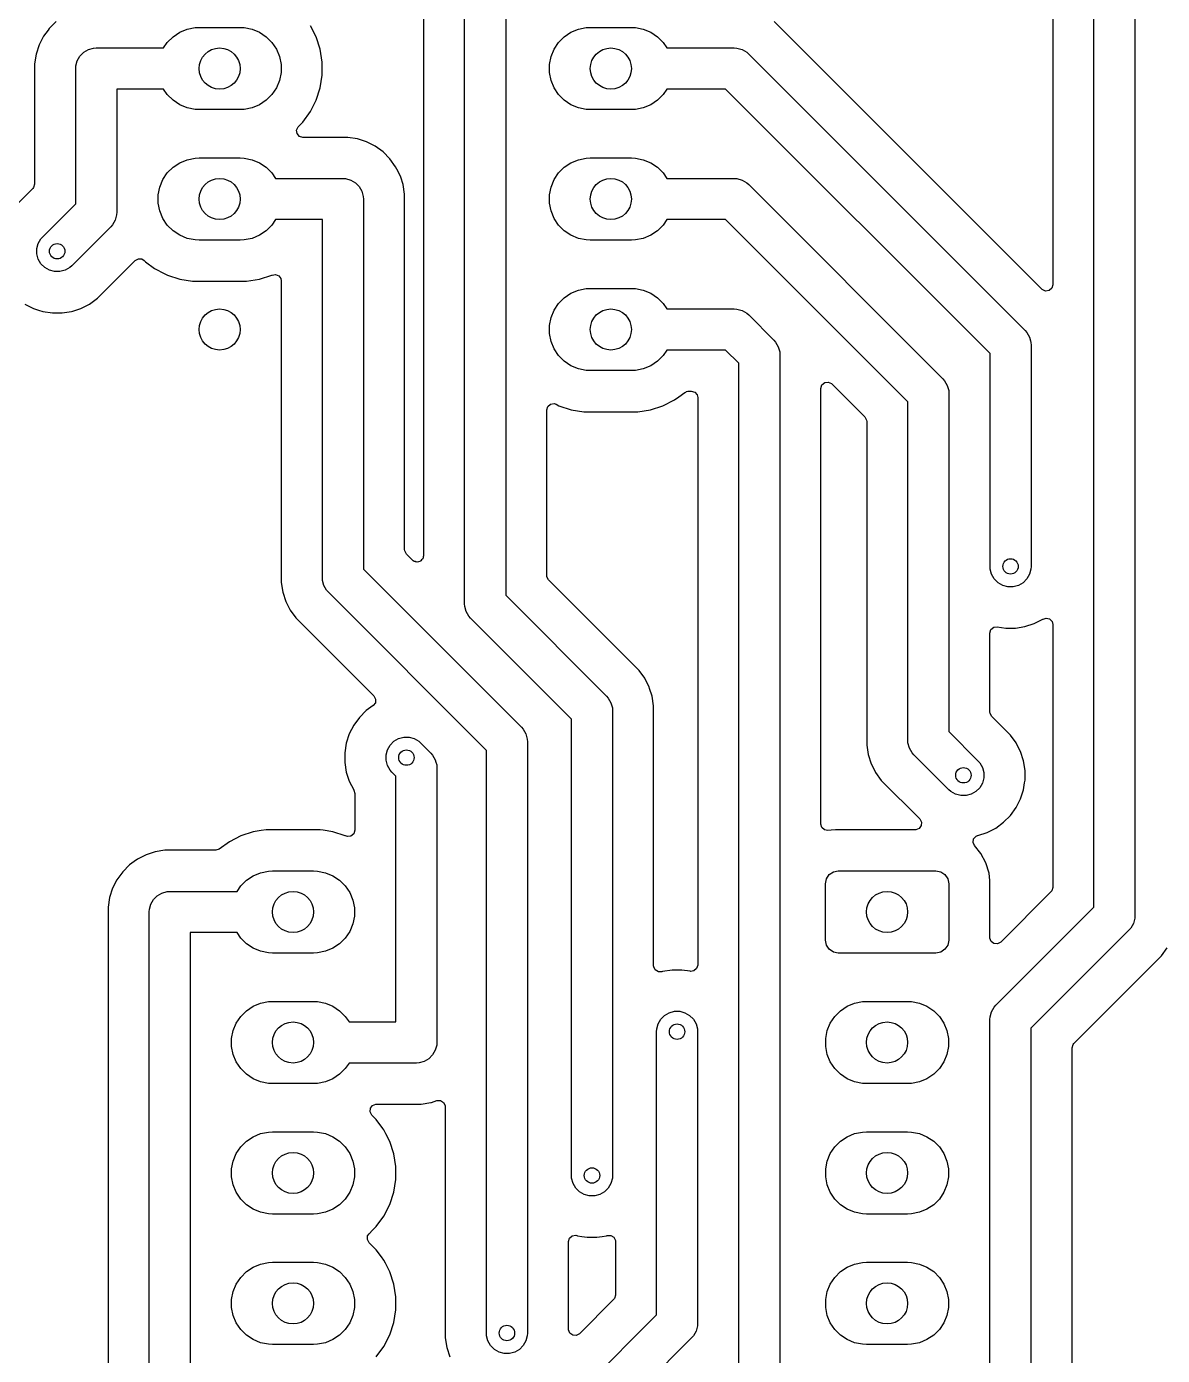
# Model space of a CAD drawing. Extents: x 44.5 to 133, y -119 to -55.5.
# Drawn here: x 66.62 to 88.74, y -96.09 to -70.22 of the extents above; entities that cross this region are included whole.
import ezdxf

# ---------------------------------------------------------------- set-up
doc = ezdxf.new("R2010")
doc.units = 0
doc.layers.add('BLACK', color=7, linetype='CONTINUOUS')

msp = doc.modelspace()

# ---------------------------------------------------------------- linework, layer by layer
at = {"layer": 'BLACK', "linetype": 'CONTINUOUS'}
for p, q in [((86.6073, -65.964113), (86.6073, -75.248474)), ((87.4078, -87.364214), (87.4078, -66.0586)), ((88.2078, -66.0586), (88.2078, -87.5299)), ((75.9515, -68.7298), (75.9515, -81.292114)), ((75.1515, -81.4578), (75.1515, -68.895486)), ((74.351, -69.278425), (74.351, -80.525474)), ((67.038625, -70.29094), (66.95154, -70.4108)), ((67.06261, -70.257927), (67.038625, -70.29094)), ((67.062612, -70.257925), (67.06261, -70.257927)), ((67.196224, -70.124312), (67.062612, -70.257924)), ((67.062612, -70.257924), (67.062612, -70.257925)), ((69.472485, -70.421592), (69.602883, -70.334463)), ((69.602883, -70.334463), (69.747772, -70.274448)), ((69.747772, -70.274448), (69.901586, -70.243852)), ((69.901586, -70.243852), (69.98, -70.24)), ((69.98, -70.24), (70.78, -70.24)), ((70.78, -70.24), (70.858414, -70.243852)), ((70.858414, -70.243852), (71.012228, -70.274448)), ((71.012228, -70.274448), (71.157117, -70.334463)), ((71.157117, -70.334463), (71.287515, -70.421592)), ((72.263239, -70.425616), (72.151319, -70.205962)), ((77.092485, -70.421592), (77.222883, -70.334463)), ((77.222883, -70.334463), (77.367772, -70.274448)), ((77.367772, -70.274448), (77.521586, -70.243852)), ((77.521586, -70.243852), (77.6, -70.24)), ((77.6, -70.24), (78.4, -70.24)), ((78.4, -70.24), (78.478414, -70.243852)), ((78.478414, -70.243852), (78.632228, -70.274448)), ((78.632228, -70.274448), (78.777117, -70.334463)), ((78.777117, -70.334463), (78.907515, -70.421592)), ((86.395619, -75.336155), (81.183776, -70.124312)), ((66.865754, -70.579163), (66.807359, -70.758881)), ((66.95154, -70.4108), (66.865754, -70.579163)), ((69.289753, -70.64), (69.361592, -70.532485)), ((69.361592, -70.532485), (69.472485, -70.421592)), ((71.287515, -70.421592), (71.398408, -70.532485)), ((71.398408, -70.532485), (71.485537, -70.662883)), ((72.263239, -70.425618), (72.263239, -70.425616)), ((72.263241, -70.425621), (72.263239, -70.425618)), ((72.34109, -70.665215), (72.263241, -70.425621)), ((76.894463, -70.662883), (76.981592, -70.532485)), ((76.981592, -70.532485), (77.092485, -70.421592)), ((78.907515, -70.421592), (79.018408, -70.532485)), ((79.018408, -70.532485), (79.090247, -70.64)), ((66.807359, -70.758881), (66.7778, -70.945513)), ((67.608748, -70.886927), (67.660959, -70.796495)), ((67.660959, -70.796495), (67.734795, -70.722659)), ((67.734795, -70.722659), (67.825227, -70.670448)), ((67.825227, -70.670448), (67.92609, -70.643422)), ((67.92609, -70.643422), (67.9783, -70.64)), ((67.9783, -70.64), (69.289753, -70.64)), ((71.485537, -70.662883), (71.545552, -70.807772)), ((71.545552, -70.807772), (71.576148, -70.961586)), ((72.3805, -70.914038), (72.34109, -70.665215)), ((76.803852, -70.961586), (76.834448, -70.807772)), ((76.834448, -70.807772), (76.894463, -70.662883)), ((79.090247, -70.64), (80.4017, -70.64)), ((80.4017, -70.64), (80.45391, -70.643422)), ((80.45391, -70.643422), (80.554774, -70.670448)), ((80.554774, -70.670448), (80.645205, -70.722659)), ((80.645205, -70.722659), (80.684543, -70.757157)), ((80.684543, -70.757157), (86.067343, -76.139957)), ((66.7778, -70.945513), (66.7778, -73.287674)), ((67.5783, -71.04), (67.581722, -70.98779)), ((67.5783, -73.670614), (67.5783, -71.04)), ((67.581722, -70.98779), (67.608748, -70.886927)), ((71.576148, -71.118414), (71.545552, -71.272228)), ((71.576148, -70.961586), (71.576148, -71.118414)), ((72.3805, -71.165962), (72.3805, -70.914038)), ((76.803852, -71.118414), (76.803852, -70.961586)), ((76.834448, -71.272228), (76.803852, -71.118414)), ((71.545552, -71.272228), (71.485537, -71.417117)), ((72.34109, -71.414785), (72.3805, -71.165962)), ((76.894463, -71.417117), (76.834448, -71.272228)), ((69.289753, -71.44), (68.3783, -71.44)), ((68.3783, -71.44), (68.3783, -73.8363)), ((69.361592, -71.547515), (69.289753, -71.44)), ((69.472485, -71.658408), (69.361592, -71.547515)), ((69.602883, -71.745537), (69.472485, -71.658408)), ((71.287515, -71.658408), (71.157117, -71.745537)), ((71.398408, -71.547515), (71.287515, -71.658408)), ((71.485537, -71.417117), (71.398408, -71.547515)), ((72.14887, -71.878845), (72.263241, -71.654379)), ((72.263241, -71.654379), (72.34109, -71.414785)), ((76.981592, -71.547515), (76.894463, -71.417117)), ((77.092485, -71.658408), (76.981592, -71.547515)), ((77.222883, -71.745537), (77.092485, -71.658408)), ((78.907515, -71.658408), (78.777117, -71.745537)), ((79.018408, -71.547515), (78.907515, -71.658408)), ((79.090247, -71.44), (79.018408, -71.547515)), ((80.236014, -71.44), (79.090247, -71.44)), ((85.3845, -76.588486), (80.236014, -71.44)), ((69.747772, -71.805552), (69.602883, -71.745537)), ((69.901586, -71.836148), (69.747772, -71.805552)), ((69.98, -71.84), (69.901586, -71.836148)), ((70.78, -71.84), (69.98, -71.84)), ((70.858414, -71.836148), (70.78, -71.84)), ((71.012228, -71.805552), (70.858414, -71.836148)), ((71.157117, -71.745537), (71.012228, -71.805552)), ((72.000793, -72.082656), (72.14887, -71.878845)), ((77.367772, -71.805552), (77.222883, -71.745537)), ((77.521586, -71.836148), (77.367772, -71.805552)), ((77.6, -71.84), (77.521586, -71.836148)), ((78.4, -71.84), (77.6, -71.84)), ((78.478414, -71.836148), (78.4, -71.84)), ((78.632228, -71.805552), (78.478414, -71.836148)), ((78.777117, -71.745537), (78.632228, -71.805552)), ((71.880573, -72.237853), (71.909598, -72.174297)), ((71.909598, -72.174297), (71.91563, -72.167819)), ((71.91563, -72.167819), (72.000793, -72.082656)), ((71.890517, -72.307011), (71.880573, -72.237853)), ((71.936272, -72.359815), (71.890517, -72.307011)), ((72.003311, -72.3795), (71.936272, -72.359815)), ((72.876181, -72.3795), (72.003311, -72.3795)), ((72.876186, -72.3795), (72.876181, -72.3795)), ((73.062818, -72.409059), (72.876186, -72.3795)), ((73.242536, -72.467454), (73.062818, -72.409059)), ((73.410899, -72.55324), (73.242536, -72.467454)), ((73.563773, -72.66431), (73.410899, -72.55324)), ((73.69739, -72.797927), (73.563773, -72.66431)), ((69.472485, -72.961592), (69.602883, -72.874463)), ((69.602883, -72.874463), (69.747772, -72.814448)), ((69.747772, -72.814448), (69.901586, -72.783852)), ((69.901586, -72.783852), (69.98, -72.78)), ((69.98, -72.78), (70.78, -72.78)), ((70.78, -72.78), (70.858414, -72.783852)), ((70.858414, -72.783852), (71.012228, -72.814448)), ((71.012228, -72.814448), (71.157117, -72.874463)), ((71.157117, -72.874463), (71.287515, -72.961592)), ((73.80846, -72.950801), (73.69739, -72.797927)), ((73.833273, -72.9995), (73.80846, -72.950801)), ((77.092485, -72.961592), (77.222883, -72.874463)), ((77.222883, -72.874463), (77.367772, -72.814448)), ((77.367772, -72.814448), (77.521586, -72.783852)), ((77.521586, -72.783852), (77.6, -72.78)), ((77.6, -72.78), (78.4, -72.78)), ((78.4, -72.78), (78.478414, -72.783852)), ((78.478414, -72.783852), (78.632228, -72.814448)), ((78.632228, -72.814448), (78.777117, -72.874463)), ((78.777117, -72.874463), (78.907515, -72.961592)), ((69.214448, -73.347772), (69.274463, -73.202883)), ((69.274463, -73.202883), (69.361592, -73.072485)), ((69.361592, -73.072485), (69.472485, -72.961592)), ((71.287515, -72.961592), (71.398408, -73.072485)), ((71.398408, -73.072485), (71.470247, -73.18)), ((71.470247, -73.18), (72.7817, -73.18)), ((72.7817, -73.18), (72.83391, -73.183422)), ((72.83391, -73.183422), (72.934773, -73.210448)), ((72.934773, -73.210448), (73.025205, -73.262659)), ((73.894245, -73.119163), (73.833273, -72.9995)), ((73.894245, -73.119165), (73.894245, -73.119163)), ((73.894247, -73.119168), (73.894245, -73.119165)), ((73.906653, -73.15735), (73.894247, -73.119168)), ((73.95264, -73.298881), (73.906653, -73.15735)), ((76.834448, -73.347772), (76.894463, -73.202883)), ((76.894463, -73.202883), (76.981592, -73.072485)), ((76.981592, -73.072485), (77.092485, -72.961592)), ((78.907515, -72.961592), (79.018408, -73.072485)), ((79.018408, -73.072485), (79.090247, -73.18)), ((79.090247, -73.18), (80.4017, -73.18)), ((80.4017, -73.18), (80.45391, -73.183422)), ((80.45391, -73.183422), (80.554774, -73.210448)), ((80.554774, -73.210448), (80.645205, -73.262659)), ((66.741481, -73.375355), (66.301612, -73.815223)), ((66.758115, -73.354713), (66.741481, -73.375355)), ((66.7778, -73.287674), (66.758115, -73.354713)), ((69.183852, -73.501586), (69.214448, -73.347772)), ((73.025205, -73.262659), (73.099041, -73.336495)), ((73.099041, -73.336495), (73.151252, -73.426927)), ((73.151252, -73.426927), (73.178278, -73.52779)), ((73.9822, -73.485513), (73.95264, -73.298881)), ((76.803852, -73.501586), (76.834448, -73.347772)), ((80.645205, -73.262659), (80.684543, -73.297157)), ((80.684543, -73.297157), (84.465643, -77.078257)), ((66.934457, -74.314457), (67.5783, -73.670614)), ((69.183852, -73.658414), (69.183852, -73.501586)), ((69.214448, -73.812228), (69.183852, -73.658414)), ((73.178278, -73.52779), (73.1817, -73.58)), ((73.1817, -73.58), (73.1817, -80.787614)), ((73.9822, -80.404674), (73.9822, -73.485513)), ((76.803852, -73.658414), (76.803852, -73.501586)), ((76.834448, -73.812228), (76.803852, -73.658414)), ((68.374878, -73.88851), (68.347852, -73.989373)), ((68.3783, -73.8363), (68.374878, -73.88851)), ((69.274463, -73.957117), (69.214448, -73.812228)), ((69.361592, -74.087515), (69.274463, -73.957117)), ((71.470247, -73.98), (71.398408, -74.087515)), ((72.3817, -73.98), (71.470247, -73.98)), ((72.3817, -80.9533), (72.3817, -73.98)), ((76.894463, -73.957117), (76.834448, -73.812228)), ((76.981592, -74.087515), (76.894463, -73.957117)), ((79.090247, -73.98), (79.018408, -74.087515)), ((80.236014, -73.98), (79.090247, -73.98)), ((83.7828, -77.526786), (80.236014, -73.98)), ((68.261143, -74.119142), (67.500143, -74.880143)), ((68.295641, -74.079805), (68.261143, -74.119142)), ((68.347852, -73.989373), (68.295641, -74.079805)), ((69.472485, -74.198408), (69.361592, -74.087515)), ((69.602883, -74.285537), (69.472485, -74.198408)), ((71.287515, -74.198408), (71.157117, -74.285537)), ((71.398408, -74.087515), (71.287515, -74.198408)), ((77.092485, -74.198408), (76.981592, -74.087515)), ((77.222883, -74.285537), (77.092485, -74.198408)), ((78.907515, -74.198408), (78.777117, -74.285537)), ((79.018408, -74.087515), (78.907515, -74.198408)), ((66.820722, -74.54509), (66.847748, -74.444226)), ((66.847748, -74.444226), (66.899959, -74.353795)), ((66.899959, -74.353795), (66.934457, -74.314457)), ((69.747772, -74.345552), (69.602883, -74.285537)), ((69.901586, -74.376148), (69.747772, -74.345552)), ((69.98, -74.38), (69.901586, -74.376148)), ((70.78, -74.38), (69.98, -74.38)), ((70.858414, -74.376148), (70.78, -74.38)), ((71.012228, -74.345552), (70.858414, -74.376148)), ((71.157117, -74.285537), (71.012228, -74.345552)), ((77.367772, -74.345552), (77.222883, -74.285537)), ((77.521586, -74.376148), (77.367772, -74.345552)), ((77.6, -74.38), (77.521586, -74.376148)), ((78.4, -74.38), (77.6, -74.38)), ((78.478414, -74.376148), (78.4, -74.38)), ((78.632228, -74.345552), (78.478414, -74.376148)), ((78.777117, -74.285537), (78.632228, -74.345552)), ((66.820722, -74.64951), (66.820722, -74.54509)), ((66.847748, -74.750374), (66.820722, -74.64951)), ((66.899959, -74.840805), (66.847748, -74.750374)), ((68.736776, -74.775586), (68.798099, -74.742102)), ((68.798099, -74.742102), (68.86779, -74.747086)), ((68.86779, -74.747086), (68.912138, -74.775587)), ((66.973795, -74.914641), (66.899959, -74.840805)), ((67.064226, -74.966852), (66.973795, -74.914641)), ((67.16509, -74.993878), (67.064226, -74.966852)), ((67.26951, -74.993878), (67.16509, -74.993878)), ((67.370374, -74.966852), (67.26951, -74.993878)), ((67.460805, -74.914641), (67.370374, -74.966852)), ((67.500143, -74.880143), (67.460805, -74.914641)), ((67.999374, -75.51299), (68.736776, -74.775586)), ((68.912138, -74.775587), (68.937345, -74.800794)), ((68.937345, -74.800794), (68.93735, -74.800798)), ((68.93735, -74.800798), (69.115117, -74.929952)), ((69.115117, -74.929952), (69.141155, -74.94887)), ((69.141155, -74.94887), (69.284184, -75.021747)), ((69.284184, -75.021747), (69.365616, -75.063239)), ((69.365616, -75.063239), (69.365618, -75.063239)), ((69.365618, -75.063239), (69.365621, -75.063241)), ((69.365621, -75.063241), (69.605215, -75.14109)), ((69.605215, -75.14109), (69.854038, -75.1805)), ((69.854038, -75.1805), (69.854039, -75.1805)), ((69.854039, -75.1805), (70.905961, -75.1805)), ((70.905961, -75.1805), (70.905962, -75.1805)), ((70.905962, -75.1805), (71.154785, -75.14109)), ((71.154785, -75.14109), (71.394379, -75.063241)), ((71.394379, -75.063241), (71.400899, -75.059918)), ((71.400899, -75.059918), (71.469565, -75.047018)), ((71.469565, -75.047018), (71.534308, -75.07329)), ((71.534308, -75.07329), (71.574569, -75.130393)), ((71.574569, -75.130393), (71.5812, -75.1704)), ((71.5812, -75.1704), (71.5812, -81.047786)), ((86.6073, -75.248474), (86.587615, -75.315513)), ((67.846499, -75.62406), (67.999374, -75.51299)), ((76.981592, -75.612485), (77.092485, -75.501592)), ((77.092485, -75.501592), (77.222883, -75.414463)), ((77.222883, -75.414463), (77.367772, -75.354448)), ((77.367772, -75.354448), (77.521586, -75.323852)), ((77.521586, -75.323852), (77.6, -75.32)), ((77.6, -75.32), (78.4, -75.32)), ((78.4, -75.32), (78.478414, -75.323852)), ((78.478414, -75.323852), (78.632228, -75.354448)), ((78.632228, -75.354448), (78.777117, -75.414463)), ((78.777117, -75.414463), (78.907515, -75.501592)), ((78.907515, -75.501592), (79.018408, -75.612485)), ((86.402097, -75.342187), (86.395619, -75.336155)), ((86.465653, -75.371212), (86.402097, -75.342187)), ((86.534811, -75.361268), (86.465653, -75.371212)), ((86.587615, -75.315513), (86.534811, -75.361268)), ((66.588101, -75.62406), (66.652769, -75.65701)), ((66.652769, -75.65701), (66.756463, -75.709845)), ((66.756463, -75.709845), (66.756465, -75.709845)), ((66.756465, -75.709845), (66.756468, -75.709847)), ((66.756468, -75.709847), (66.852797, -75.741146)), ((66.852797, -75.741146), (66.936181, -75.76824)), ((66.936181, -75.76824), (67.122814, -75.7978)), ((67.122814, -75.7978), (67.122819, -75.7978)), ((67.122819, -75.7978), (67.311786, -75.7978)), ((67.311786, -75.7978), (67.498418, -75.76824)), ((67.498418, -75.76824), (67.520426, -75.761089)), ((67.520426, -75.761089), (67.678132, -75.709847)), ((67.678132, -75.709847), (67.846499, -75.62406)), ((76.834448, -75.887772), (76.894463, -75.742883)), ((76.894463, -75.742883), (76.981592, -75.612485)), ((79.018408, -75.612485), (79.090247, -75.72)), ((79.090247, -75.72), (80.4017, -75.72)), ((80.4017, -75.72), (80.45391, -75.723422)), ((80.45391, -75.723422), (80.554774, -75.750448)), ((80.554774, -75.750448), (80.645205, -75.802659)), ((76.803852, -76.041586), (76.834448, -75.887772)), ((76.803852, -76.198414), (76.803852, -76.041586)), ((80.645205, -75.802659), (80.684543, -75.837157)), ((80.684543, -75.837157), (81.174242, -76.326857)), ((76.834448, -76.352228), (76.803852, -76.198414)), ((86.067343, -76.139957), (86.101841, -76.179295)), ((86.101841, -76.179295), (86.154052, -76.269726)), ((86.154052, -76.269726), (86.173503, -76.342319)), ((76.894463, -76.497117), (76.834448, -76.352228)), ((76.981592, -76.627515), (76.894463, -76.497117)), ((79.090247, -76.52), (79.018408, -76.627515)), ((80.236014, -76.52), (79.090247, -76.52)), ((80.4914, -76.775385), (80.236014, -76.52)), ((81.174242, -76.326857), (81.208741, -76.366195)), ((81.208741, -76.366195), (81.260952, -76.456627)), ((81.260952, -76.456627), (81.287978, -76.55749)), ((81.287978, -76.55749), (81.2914, -76.6097)), ((86.173503, -76.342319), (86.181078, -76.37059)), ((86.181078, -76.37059), (86.1845, -76.4228)), ((86.1845, -76.4228), (86.1845, -80.7326)), ((77.092485, -76.738408), (76.981592, -76.627515)), ((77.222883, -76.825537), (77.092485, -76.738408)), ((77.367772, -76.885552), (77.222883, -76.825537)), ((78.777117, -76.825537), (78.632228, -76.885552)), ((78.907515, -76.738408), (78.777117, -76.825537)), ((79.018408, -76.627515), (78.907515, -76.738408)), ((80.4914, -96.615214), (80.4914, -76.775385)), ((81.2914, -76.6097), (81.2914, -96.7809)), ((85.3845, -80.7326), (85.3845, -76.588486)), ((77.521586, -76.916148), (77.367772, -76.885552)), ((77.6, -76.92), (77.521586, -76.916148)), ((78.4, -76.92), (77.6, -76.92)), ((78.478414, -76.916148), (78.4, -76.92)), ((78.632228, -76.885552), (78.478414, -76.916148)), ((84.465643, -77.078257), (84.500141, -77.117595)), ((79.322168, -77.428331), (79.437993, -77.344182)), ((79.437993, -77.344182), (79.458037, -77.337029)), ((79.458037, -77.337029), (79.475943, -77.325523)), ((79.475943, -77.325523), (79.499969, -77.322068)), ((79.499969, -77.322068), (79.503799, -77.320702)), ((79.503799, -77.320702), (79.510878, -77.3205)), ((79.510878, -77.3205), (79.5669, -77.3205)), ((79.5669, -77.3205), (79.633939, -77.340185)), ((79.633939, -77.340185), (79.679694, -77.392989)), ((82.0919, -77.267325), (82.111585, -77.200286)), ((82.0919, -85.750904), (82.0919, -77.267325)), ((82.111585, -77.200286), (82.164389, -77.154531)), ((82.164389, -77.154531), (82.233547, -77.144587)), ((82.233547, -77.144587), (82.297103, -77.173612)), ((82.297103, -77.173612), (82.303581, -77.179644)), ((82.303581, -77.179644), (82.945981, -77.822044)), ((84.500141, -77.117595), (84.552352, -77.208026)), ((84.552352, -77.208026), (84.552352, -77.208027)), ((84.552352, -77.208027), (84.579378, -77.30889)), ((84.579378, -77.30889), (84.5828, -77.3611)), ((76.771685, -77.619516), (76.824489, -77.573761)), ((76.824489, -77.573761), (76.893647, -77.563817)), ((76.893647, -77.563817), (76.932295, -77.57607)), ((76.932295, -77.57607), (76.985616, -77.603239)), ((76.985616, -77.603239), (76.985618, -77.603239)), ((76.985618, -77.603239), (76.985621, -77.603241)), ((76.985621, -77.603241), (77.225215, -77.68109)), ((78.774785, -77.68109), (79.014379, -77.603241)), ((79.014379, -77.603241), (79.238845, -77.48887)), ((79.238845, -77.48887), (79.322168, -77.428331)), ((79.679694, -77.392989), (79.6909, -77.4445)), ((79.6909, -77.4445), (79.6909, -88.492693)), ((83.7828, -84.1151), (83.7828, -77.526786)), ((84.5828, -77.3611), (84.5828, -83.949414)), ((76.752, -77.686555), (76.771685, -77.619516)), ((76.752, -80.909174), (76.752, -77.686555)), ((77.225215, -77.68109), (77.474038, -77.7205)), ((77.474038, -77.7205), (77.474039, -77.7205)), ((77.474039, -77.7205), (78.525961, -77.7205)), ((78.525961, -77.7205), (78.525962, -77.7205)), ((78.525962, -77.7205), (78.774785, -77.68109)), ((82.945981, -77.822044), (82.979466, -77.883367)), ((82.979466, -77.883367), (82.9823, -77.909725)), ((82.9823, -77.909725), (82.9823, -84.209586)), ((73.985034, -80.431032), (73.9822, -80.404674)), ((74.018519, -80.492355), (73.985034, -80.431032)), ((74.139319, -80.613155), (74.018519, -80.492355)), ((74.145797, -80.619187), (74.139319, -80.613155)), ((74.149847, -80.621037), (74.145797, -80.619187)), ((74.167573, -80.634306), (74.149847, -80.621037)), ((74.189209, -80.639012), (74.167573, -80.634306)), ((74.209353, -80.648212), (74.189209, -80.639012)), ((74.222685, -80.646295), (74.209353, -80.648212)), ((74.235846, -80.649158), (74.222685, -80.646295)), ((74.256593, -80.641419), (74.235846, -80.649158)), ((74.278511, -80.638268), (74.256593, -80.641419)), ((74.288689, -80.629448), (74.278511, -80.638268)), ((74.30131, -80.624741), (74.288689, -80.629448)), ((74.314581, -80.607012), (74.30131, -80.624741)), ((74.331315, -80.592513), (74.314581, -80.607012)), ((74.335109, -80.579591), (74.331315, -80.592513)), ((74.343182, -80.568808), (74.335109, -80.579591)), ((74.344761, -80.546719), (74.343182, -80.568808)), ((74.351, -80.525474), (74.344761, -80.546719)), ((72.385122, -81.00551), (72.3817, -80.9533)), ((73.1817, -80.787614), (76.258643, -83.864558)), ((76.754834, -80.935532), (76.752, -80.909174)), ((76.788319, -80.996855), (76.754834, -80.935532)), ((85.387922, -80.78481), (85.3845, -80.7326)), ((85.414948, -80.885673), (85.387922, -80.78481)), ((85.467159, -80.976105), (85.414948, -80.885673)), ((86.154052, -80.885673), (86.101841, -80.976105)), ((86.181078, -80.78481), (86.154052, -80.885673)), ((86.1845, -80.7326), (86.181078, -80.78481)), ((71.5812, -81.047786), (71.610759, -81.234418)), ((72.412148, -81.106374), (72.385122, -81.00551)), ((72.464359, -81.196805), (72.412148, -81.106374)), ((72.498857, -81.236143), (72.464359, -81.196805)), ((77.636608, -81.845145), (76.788319, -80.996855)), ((85.540995, -81.049941), (85.467159, -80.976105)), ((85.631427, -81.102152), (85.540995, -81.049941)), ((85.73229, -81.129178), (85.631427, -81.102152)), ((85.83671, -81.129178), (85.73229, -81.129178)), ((85.937573, -81.102152), (85.83671, -81.129178)), ((86.028005, -81.049941), (85.937573, -81.102152)), ((86.101841, -80.976105), (86.028005, -81.049941)), ((71.610759, -81.234418), (71.669154, -81.414136)), ((71.669154, -81.414136), (71.735913, -81.545157)), ((75.5758, -84.313085), (72.498857, -81.236143)), ((75.154922, -81.51001), (75.1515, -81.4578)), ((75.9515, -81.292114), (77.915643, -83.256258)), ((71.735913, -81.545157), (71.75494, -81.582499)), ((71.75494, -81.582499), (71.86601, -81.735374)), ((71.86601, -81.735374), (71.866012, -81.735376)), ((71.866012, -81.735376), (73.384571, -83.253935)), ((75.181948, -81.610874), (75.154922, -81.51001)), ((75.234159, -81.701305), (75.181948, -81.610874)), ((75.268657, -81.740643), (75.234159, -81.701305)), ((77.2328, -83.704785), (75.268657, -81.740643)), ((86.419009, -81.758697), (86.476139, -81.738271)), ((86.476139, -81.738271), (86.544204, -81.754051)), ((78.414873, -82.62341), (77.636608, -81.845145)), ((85.3833, -82.029706), (85.402985, -81.962667)), ((85.402985, -81.962667), (85.455789, -81.916912)), ((85.455789, -81.916912), (85.524947, -81.906968)), ((85.524947, -81.906968), (85.526698, -81.907233)), ((85.526698, -81.907233), (85.690014, -81.9331)), ((85.690014, -81.9331), (85.690019, -81.9331)), ((85.690019, -81.9331), (85.878986, -81.9331)), ((85.878986, -81.9331), (86.065618, -81.90354)), ((86.065618, -81.90354), (86.245332, -81.845147)), ((86.245332, -81.845147), (86.413699, -81.75936)), ((86.413699, -81.75936), (86.413703, -81.759356)), ((86.413703, -81.759356), (86.413707, -81.759355)), ((86.413707, -81.759355), (86.417855, -81.756814)), ((86.417855, -81.756814), (86.419009, -81.758697)), ((86.544204, -81.754051), (86.592932, -81.804125)), ((86.592932, -81.804125), (86.6073, -81.862064)), ((86.6073, -81.862064), (86.6073, -86.981273)), ((85.3833, -83.566474), (85.3833, -82.029706)), ((78.54849, -82.757027), (78.414873, -82.62341)), ((78.65956, -82.909901), (78.54849, -82.757027)), ((78.661268, -82.913254), (78.65956, -82.909901)), ((78.745345, -83.078263), (78.661268, -82.913254)), ((73.384571, -83.253935), (73.418056, -83.315258)), ((77.915643, -83.256258), (77.950141, -83.295595)), ((77.950141, -83.295595), (78.002352, -83.386026)), ((78.745345, -83.078265), (78.745345, -83.078263)), ((78.745347, -83.078268), (78.745345, -83.078265)), ((78.755693, -83.11011), (78.745347, -83.078268)), ((78.80374, -83.257981), (78.755693, -83.11011)), ((78.8333, -83.444613), (78.80374, -83.257981)), ((73.236024, -83.539111), (73.102412, -83.672723)), ((73.369776, -83.441934), (73.236024, -83.539111)), ((73.3712, -83.440883), (73.369776, -83.441934)), ((73.413072, -83.38495), (73.3712, -83.440883)), ((73.418056, -83.315258), (73.413072, -83.38495)), ((78.002352, -83.386026), (78.013455, -83.427464)), ((78.013455, -83.427464), (78.029378, -83.48689)), ((78.029378, -83.48689), (78.0328, -83.5391)), ((78.0328, -83.5391), (78.0328, -92.5906)), ((78.8333, -88.50514), (78.8333, -83.444613)), ((73.102412, -83.672723), (72.99134, -83.8256)), ((77.2328, -92.5906), (77.2328, -83.704785)), ((85.386134, -83.592832), (85.3833, -83.566474)), ((85.419619, -83.654155), (85.386134, -83.592832)), ((85.78199, -84.016526), (85.419619, -83.654155)), ((72.905554, -83.993963), (72.847159, -84.173681)), ((72.99134, -83.8256), (72.905554, -83.993963)), ((73.865026, -84.085248), (73.96589, -84.058222)), ((73.96589, -84.058222), (74.07031, -84.058222)), ((74.07031, -84.058222), (74.171174, -84.085248)), ((76.258643, -83.864558), (76.293141, -83.903895)), ((76.293141, -83.903895), (76.345352, -83.994327)), ((76.345352, -83.994327), (76.372378, -84.09519)), ((84.5828, -83.949414), (85.149143, -84.515757)), ((85.89306, -84.169401), (85.78199, -84.016526)), ((72.847159, -84.173681), (72.8176, -84.360313)), ((73.621522, -84.40259), (73.648548, -84.301726)), ((73.648548, -84.301726), (73.700759, -84.211295)), ((73.700759, -84.211295), (73.774595, -84.137459)), ((73.774595, -84.137459), (73.865026, -84.085248)), ((74.171174, -84.085248), (74.261605, -84.137459)), ((74.261605, -84.137459), (74.300943, -84.171957)), ((74.300943, -84.171957), (74.494543, -84.365557)), ((75.5758, -95.6567), (75.5758, -84.313085)), ((76.372378, -84.09519), (76.3758, -84.1474)), ((76.3758, -84.1474), (76.3758, -95.6567)), ((82.9823, -84.209586), (83.011859, -84.396218)), ((83.786222, -84.16731), (83.7828, -84.1151)), ((83.813248, -84.268174), (83.786222, -84.16731)), ((83.865459, -84.358605), (83.813248, -84.268174)), ((85.913535, -84.209586), (85.89306, -84.169401)), ((85.978845, -84.337763), (85.913535, -84.209586)), ((72.8176, -84.360313), (72.8176, -84.549286)), ((72.8176, -84.549286), (72.847159, -84.735918)), ((73.621522, -84.50701), (73.621522, -84.40259)), ((73.648548, -84.607874), (73.621522, -84.50701)), ((74.494543, -84.365557), (74.529041, -84.404895)), ((74.529041, -84.404895), (74.581252, -84.495326)), ((74.581252, -84.495326), (74.594288, -84.543978)), ((74.594288, -84.543978), (74.608278, -84.59619)), ((83.011859, -84.396218), (83.070254, -84.575936)), ((83.070254, -84.575936), (83.132035, -84.697186)), ((83.899957, -84.397943), (83.865459, -84.358605)), ((84.583457, -85.081443), (83.899957, -84.397943)), ((85.149143, -84.515757), (85.183641, -84.555095)), ((85.183641, -84.555095), (85.235852, -84.645526)), ((86.03724, -84.517481), (85.978845, -84.337763)), ((86.0668, -84.704113), (86.03724, -84.517481)), ((72.847159, -84.735918), (72.905554, -84.915636)), ((73.700759, -84.698305), (73.648548, -84.607874)), ((73.735257, -84.737643), (73.700759, -84.698305)), ((73.8117, -84.814086), (73.735257, -84.737643)), ((73.8117, -89.6), (73.8117, -84.814086)), ((74.608278, -84.59619), (74.6117, -84.6484)), ((74.6117, -84.6484), (74.6117, -90)), ((83.132035, -84.697186), (83.15604, -84.744299)), ((83.15604, -84.744299), (83.26711, -84.897174)), ((85.235852, -84.645526), (85.262878, -84.74639)), ((85.262878, -84.85081), (85.235852, -84.951674)), ((85.262878, -84.74639), (85.262878, -84.85081)), ((86.0668, -84.893087), (86.0668, -84.704113)), ((72.905554, -84.915636), (72.991342, -85.084004)), ((72.991342, -85.084004), (72.992925, -85.086586)), ((72.992925, -85.086586), (72.993255, -85.087758)), ((72.993255, -85.087758), (72.993552, -85.08834)), ((72.993552, -85.08834), (72.993436, -85.088398)), ((72.993436, -85.088398), (73.0112, -85.151379)), ((83.26711, -84.897174), (83.267112, -84.897176)), ((83.267112, -84.897176), (84.017755, -85.647819)), ((84.622795, -85.115941), (84.583457, -85.081443)), ((85.183641, -85.042105), (85.109805, -85.115941)), ((85.235852, -84.951674), (85.183641, -85.042105)), ((85.978847, -85.259432), (86.03724, -85.079718)), ((86.03724, -85.079718), (86.058738, -84.943986)), ((86.058738, -84.943986), (86.0668, -84.893087)), ((73.0112, -85.151379), (73.0112, -85.869598)), ((84.713226, -85.168152), (84.622795, -85.115941)), ((84.81409, -85.195178), (84.713226, -85.168152)), ((84.91851, -85.195178), (84.81409, -85.195178)), ((85.019374, -85.168152), (84.91851, -85.195178)), ((85.109805, -85.115941), (85.019374, -85.168152)), ((85.89306, -85.427799), (85.978847, -85.259432)), ((85.648374, -85.71429), (85.78199, -85.580674)), ((85.78199, -85.580674), (85.89306, -85.427799)), ((71.190551, -85.874307), (71.035214, -85.89891)), ((71.284038, -85.8595), (71.190551, -85.874307)), ((72.335962, -85.8595), (71.284038, -85.8595)), ((72.399718, -85.869598), (72.335962, -85.8595)), ((72.584787, -85.89891), (72.399718, -85.869598)), ((73.0112, -85.869598), (72.991515, -85.936637)), ((82.108698, -85.813223), (82.0919, -85.750904)), ((82.159408, -85.861288), (82.108698, -85.813223)), ((82.228054, -85.874307), (82.159408, -85.861288)), ((82.290636, -85.868143), (82.228054, -85.874307)), ((82.378392, -85.8595), (82.290636, -85.868143)), ((83.930074, -85.8595), (82.378392, -85.8595)), ((83.93892, -85.859184), (83.930074, -85.8595)), ((84.004384, -85.834767), (83.93892, -85.859184)), ((84.046256, -85.778834), (84.004384, -85.834767)), ((84.017755, -85.647819), (84.05124, -85.709142)), ((84.05124, -85.709142), (84.046256, -85.778834)), ((85.327132, -85.911147), (85.495499, -85.82536)), ((85.495499, -85.82536), (85.648374, -85.71429)), ((70.571151, -86.091132), (70.372007, -86.235818)), ((70.795616, -85.97676), (70.571151, -86.091132)), ((71.035214, -85.89891), (70.795616, -85.97676)), ((72.824378, -85.976758), (72.584787, -85.89891)), ((72.830913, -85.980087), (72.824378, -85.976758)), ((72.869553, -85.992336), (72.830913, -85.980087)), ((72.938711, -85.982392), (72.869553, -85.992336)), ((72.991515, -85.936637), (72.938711, -85.982392)), ((85.053329, -86.104437), (85.06512, -86.035569)), ((85.080641, -86.168746), (85.053329, -86.104437)), ((85.06512, -86.035569), (85.112272, -85.984009)), ((85.112272, -85.984009), (85.142905, -85.971417)), ((85.142785, -85.971045), (85.147415, -85.96954)), ((85.142905, -85.971417), (85.142785, -85.971045)), ((85.147415, -85.96954), (85.147418, -85.96954)), ((85.147418, -85.96954), (85.327132, -85.911147)), ((68.947463, -86.347454), (68.7791, -86.43324)), ((69.127181, -86.289059), (68.947463, -86.347454)), ((69.313814, -86.2595), (69.127181, -86.289059)), ((70.299122, -86.2595), (69.313814, -86.2595)), ((70.306201, -86.259298), (70.299122, -86.2595)), ((70.372007, -86.235818), (70.306201, -86.259298)), ((85.207685, -86.32355), (85.080641, -86.168746)), ((85.305232, -86.506046), (85.207685, -86.32355)), ((68.626224, -86.544312), (68.492612, -86.677924)), ((68.626225, -86.544312), (68.626224, -86.544312)), ((68.626227, -86.54431), (68.626225, -86.544312)), ((68.714488, -86.480184), (68.626227, -86.54431)), ((68.7791, -86.43324), (68.714488, -86.480184)), ((71.331586, -86.663852), (71.41, -86.66)), ((71.41, -86.66), (72.21, -86.66)), ((72.21, -86.66), (72.288414, -86.663852)), ((82.334329, -86.67903), (82.43, -86.66)), ((82.43, -86.66), (84.33, -86.66)), ((84.33, -86.66), (84.425671, -86.67903)), ((85.3653, -86.704066), (85.305232, -86.506046)), ((68.38154, -86.8308), (68.295754, -86.999163)), ((68.473619, -86.704066), (68.38154, -86.8308)), ((68.49261, -86.677927), (68.473619, -86.704066)), ((68.492612, -86.677925), (68.49261, -86.677927)), ((68.492612, -86.677924), (68.492612, -86.677925)), ((70.791592, -86.952485), (70.902485, -86.841592)), ((70.902485, -86.841592), (71.032883, -86.754463)), ((71.032883, -86.754463), (71.177772, -86.694448)), ((71.177772, -86.694448), (71.331586, -86.663852)), ((72.288414, -86.663852), (72.442228, -86.694448)), ((72.442228, -86.694448), (72.587117, -86.754463)), ((72.587117, -86.754463), (72.717515, -86.841592)), ((72.717515, -86.841592), (72.828408, -86.952485)), ((82.18, -86.91), (82.19903, -86.814329)), ((82.18, -88.01), (82.18, -86.91)), ((82.19903, -86.814329), (82.253223, -86.733223)), ((82.253223, -86.733223), (82.334329, -86.67903)), ((84.425671, -86.67903), (84.506777, -86.733223)), ((84.506777, -86.733223), (84.56097, -86.814329)), ((84.56097, -86.814329), (84.58, -86.91)), ((84.58, -86.91), (84.58, -88.01)), ((85.379241, -86.845616), (85.3653, -86.704066)), ((85.3805, -86.858395), (85.379241, -86.845616)), ((85.3805, -87.960073), (85.3805, -86.858395)), ((68.237359, -87.178881), (68.2078, -87.365513)), ((68.295754, -86.999163), (68.237359, -87.178881)), ((69.090959, -87.216495), (69.164795, -87.142659)), ((69.164795, -87.142659), (69.255227, -87.090448)), ((69.255227, -87.090448), (69.35609, -87.063422)), ((69.35609, -87.063422), (69.4083, -87.06)), ((69.4083, -87.06), (70.719753, -87.06)), ((70.719753, -87.06), (70.791592, -86.952485)), ((72.828408, -86.952485), (72.915537, -87.082883)), ((72.915537, -87.082883), (72.975552, -87.227772)), ((86.570981, -87.068954), (85.592181, -88.047754)), ((86.587615, -87.048312), (86.570981, -87.068954)), ((86.6073, -86.981273), (86.587615, -87.048312)), ((68.2078, -87.365513), (68.2078, -102.794486)), ((69.0083, -87.46), (69.011722, -87.40779)), ((69.011722, -87.40779), (69.038748, -87.306927)), ((69.038748, -87.306927), (69.090959, -87.216495)), ((72.975552, -87.227772), (73.006148, -87.381586)), ((73.006148, -87.381586), (73.006148, -87.538414)), ((85.498857, -89.273157), (87.4078, -87.364214)), ((69.0083, -102.7), (69.0083, -87.46)), ((72.975552, -87.692228), (72.915537, -87.837117)), ((73.006148, -87.538414), (72.975552, -87.692228)), ((88.177352, -87.682974), (88.125141, -87.773405)), ((88.204378, -87.58211), (88.177352, -87.682974)), ((88.2078, -87.5299), (88.204378, -87.58211)), ((70.719753, -87.86), (69.8083, -87.86)), ((69.8083, -87.86), (69.8083, -102.3)), ((70.791592, -87.967515), (70.719753, -87.86)), ((72.915537, -87.837117), (72.828408, -87.967515)), ((88.090643, -87.812743), (86.1817, -89.721686)), ((88.125141, -87.773405), (88.090643, -87.812743)), ((70.902485, -88.078408), (70.791592, -87.967515)), ((71.032883, -88.165537), (70.902485, -88.078408)), ((71.177772, -88.225552), (71.032883, -88.165537)), ((72.587117, -88.165537), (72.442228, -88.225552)), ((72.717515, -88.078408), (72.587117, -88.165537)), ((72.828408, -87.967515), (72.717515, -88.078408)), ((82.19903, -88.105671), (82.18, -88.01)), ((82.253223, -88.186777), (82.19903, -88.105671)), ((82.334329, -88.24097), (82.253223, -88.186777)), ((84.506777, -88.186777), (84.425671, -88.24097)), ((84.56097, -88.105671), (84.506777, -88.186777)), ((84.58, -88.01), (84.56097, -88.105671)), ((85.380816, -87.968919), (85.3805, -87.960073)), ((85.405233, -88.034383), (85.380816, -87.968919)), ((85.461166, -88.076255), (85.405233, -88.034383)), ((85.530858, -88.081239), (85.461166, -88.076255)), ((85.592181, -88.047754), (85.530858, -88.081239)), ((88.72349, -88.311974), (88.83456, -88.159099)), ((71.331586, -88.256148), (71.177772, -88.225552)), ((71.41, -88.26), (71.331586, -88.256148)), ((72.21, -88.26), (71.41, -88.26)), ((72.288414, -88.256148), (72.21, -88.26)), ((72.442228, -88.225552), (72.288414, -88.256148)), ((82.43, -88.26), (82.334329, -88.24097)), ((84.33, -88.26), (82.43, -88.26)), ((84.425671, -88.24097), (84.33, -88.26)), ((87.806364, -89.2291), (88.72349, -88.311974)), ((78.835115, -88.526279), (78.8333, -88.50514)), ((78.86594, -88.588981), (78.835115, -88.526279)), ((78.925771, -88.625065), (78.86594, -88.588981)), ((78.995612, -88.623073), (78.925771, -88.625065)), ((79.008579, -88.61886), (78.995612, -88.623073)), ((79.195214, -88.5893), (79.008579, -88.61886)), ((79.195219, -88.5893), (79.195214, -88.5893)), ((79.384181, -88.5893), (79.195219, -88.5893)), ((79.384188, -88.5893), (79.384181, -88.5893)), ((79.547503, -88.615166), (79.384188, -88.5893)), ((79.549253, -88.615431), (79.547503, -88.615166)), ((79.618411, -88.605487), (79.549253, -88.615431)), ((79.671215, -88.559732), (79.618411, -88.605487)), ((79.6909, -88.492693), (79.671215, -88.559732)), ((71.032883, -89.294463), (71.177772, -89.234448)), ((71.177772, -89.234448), (71.331586, -89.203852)), ((71.331586, -89.203852), (71.41, -89.2)), ((71.41, -89.2), (72.21, -89.2)), ((72.21, -89.2), (72.288414, -89.203852)), ((72.288414, -89.203852), (72.442228, -89.234448)), ((72.442228, -89.234448), (72.587117, -89.294463)), ((82.602883, -89.294463), (82.747772, -89.234448)), ((82.747772, -89.234448), (82.901586, -89.203852)), ((82.901586, -89.203852), (82.98, -89.2)), ((82.98, -89.2), (83.78, -89.2)), ((83.78, -89.2), (83.858414, -89.203852)), ((83.858414, -89.203852), (84.012228, -89.234448)), ((84.012228, -89.234448), (84.157117, -89.294463)), ((87.018519, -90.016945), (87.806364, -89.2291)), ((70.704463, -89.622883), (70.791592, -89.492485)), ((70.791592, -89.492485), (70.902485, -89.381592)), ((70.902485, -89.381592), (71.032883, -89.294463)), ((72.587117, -89.294463), (72.717515, -89.381592)), ((72.717515, -89.381592), (72.828408, -89.492485)), ((72.828408, -89.492485), (72.900247, -89.6)), ((78.972359, -89.546295), (79.046195, -89.472459)), ((79.046195, -89.472459), (79.136627, -89.420248)), ((79.136627, -89.420248), (79.23749, -89.393222)), ((79.23749, -89.393222), (79.34191, -89.393222)), ((79.34191, -89.393222), (79.442773, -89.420248)), ((79.442773, -89.420248), (79.533205, -89.472459)), ((79.533205, -89.472459), (79.607041, -89.546295)), ((82.274463, -89.622883), (82.361592, -89.492485)), ((82.361592, -89.492485), (82.472485, -89.381592)), ((82.472485, -89.381592), (82.602883, -89.294463)), ((84.157117, -89.294463), (84.287515, -89.381592)), ((84.287515, -89.381592), (84.398408, -89.492485)), ((84.398408, -89.492485), (84.485537, -89.622883)), ((85.3817, -89.556), (85.385122, -89.50379)), ((85.385122, -89.50379), (85.412148, -89.402927)), ((85.412148, -89.402926), (85.464359, -89.312495)), ((85.412148, -89.402927), (85.412148, -89.402926)), ((85.464359, -89.312495), (85.498857, -89.273157)), ((70.644448, -89.767772), (70.704463, -89.622883)), ((72.900247, -89.6), (73.8117, -89.6)), ((78.8897, -89.7898), (78.893122, -89.73759)), ((78.893122, -89.73759), (78.920148, -89.636727)), ((78.920148, -89.636727), (78.972359, -89.546295)), ((79.607041, -89.546295), (79.659252, -89.636727)), ((79.659252, -89.636727), (79.686278, -89.73759)), ((79.686278, -89.73759), (79.6897, -89.7898)), ((82.214448, -89.767772), (82.274463, -89.622883)), ((84.485537, -89.622883), (84.545552, -89.767772)), ((85.3817, -102.3), (85.3817, -89.556)), ((86.1817, -89.721686), (86.1817, -102.7)), ((70.613852, -89.921586), (70.644448, -89.767772)), ((70.613852, -90.078414), (70.613852, -89.921586)), ((74.6117, -90), (74.608278, -90.05221)), ((78.8897, -95.301314), (78.8897, -89.7898)), ((79.6897, -89.7898), (79.6897, -95.467)), ((82.183852, -89.921586), (82.214448, -89.767772)), ((82.183852, -90.078414), (82.183852, -89.921586)), ((84.545552, -89.767772), (84.576148, -89.921586)), ((84.576148, -89.921586), (84.576148, -90.078414)), ((87.001885, -90.037587), (87.018519, -90.016945)), ((70.644448, -90.232228), (70.613852, -90.078414)), ((70.704463, -90.377117), (70.644448, -90.232228)), ((74.529041, -90.243505), (74.455205, -90.317341)), ((74.581252, -90.153073), (74.529041, -90.243505)), ((74.608278, -90.05221), (74.581252, -90.153073)), ((82.214448, -90.232228), (82.183852, -90.078414)), ((82.274463, -90.377117), (82.214448, -90.232228)), ((84.545552, -90.232228), (84.485537, -90.377117)), ((84.576148, -90.078414), (84.545552, -90.232228)), ((86.9822, -90.104626), (87.001885, -90.037587)), ((86.9822, -102.794486), (86.9822, -90.104626)), ((70.791592, -90.507515), (70.704463, -90.377117)), ((70.902485, -90.618408), (70.791592, -90.507515)), ((72.828408, -90.507515), (72.717515, -90.618408)), ((72.900247, -90.4), (72.828408, -90.507515)), ((74.2117, -90.4), (72.900247, -90.4)), ((74.26391, -90.396578), (74.2117, -90.4)), ((74.364773, -90.369552), (74.26391, -90.396578)), ((74.455205, -90.317341), (74.364773, -90.369552)), ((82.361592, -90.507515), (82.274463, -90.377117)), ((82.472485, -90.618408), (82.361592, -90.507515)), ((84.398408, -90.507515), (84.287515, -90.618408)), ((84.485537, -90.377117), (84.398408, -90.507515)), ((71.032883, -90.705537), (70.902485, -90.618408)), ((71.177772, -90.765552), (71.032883, -90.705537)), ((71.331586, -90.796148), (71.177772, -90.765552)), ((71.41, -90.8), (71.331586, -90.796148)), ((72.21, -90.8), (71.41, -90.8)), ((72.288414, -90.796148), (72.21, -90.8)), ((72.442228, -90.765552), (72.288414, -90.796148)), ((72.587117, -90.705537), (72.442228, -90.765552)), ((72.717515, -90.618408), (72.587117, -90.705537)), ((82.602883, -90.705537), (82.472485, -90.618408)), ((82.747772, -90.765552), (82.602883, -90.705537)), ((82.901586, -90.796148), (82.747772, -90.765552)), ((82.98, -90.8), (82.901586, -90.796148)), ((83.78, -90.8), (82.98, -90.8)), ((83.858414, -90.796148), (83.78, -90.8)), ((84.012228, -90.765552), (83.858414, -90.796148)), ((84.157117, -90.705537), (84.012228, -90.765552)), ((84.287515, -90.618408), (84.157117, -90.705537)), ((73.312145, -91.350858), (73.317129, -91.281166)), ((73.317129, -91.281166), (73.359001, -91.225233)), ((73.359001, -91.225233), (73.424465, -91.200816)), ((73.424465, -91.200816), (73.433311, -91.2005)), ((73.433311, -91.2005), (74.306186, -91.2005)), ((74.306186, -91.2005), (74.492818, -91.17094)), ((74.492818, -91.17094), (74.50808, -91.165981)), ((74.50808, -91.165981), (74.612982, -91.131895)), ((74.612982, -91.131895), (74.682822, -91.129901)), ((74.682822, -91.129901), (74.742655, -91.165981)), ((74.742655, -91.165981), (74.773484, -91.228681)), ((74.773484, -91.228681), (74.7753, -91.249827)), ((74.7753, -91.249827), (74.7753, -95.751186)), ((73.34563, -91.412181), (73.312145, -91.350858)), ((73.430794, -91.497345), (73.34563, -91.412181)), ((73.430798, -91.49735), (73.430794, -91.497345)), ((73.559952, -91.675117), (73.430798, -91.49735)), ((70.902485, -91.921592), (71.032883, -91.834463)), ((71.032883, -91.834463), (71.177772, -91.774448)), ((71.177772, -91.774448), (71.331586, -91.743852)), ((71.331586, -91.743852), (71.41, -91.74)), ((71.41, -91.74), (72.21, -91.74)), ((72.21, -91.74), (72.288414, -91.743852)), ((72.288414, -91.743852), (72.442228, -91.774448)), ((72.442228, -91.774448), (72.587117, -91.834463)), ((72.587117, -91.834463), (72.717515, -91.921592)), ((73.57887, -91.701155), (73.559952, -91.675117)), ((73.619588, -91.781069), (73.57887, -91.701155)), ((73.693239, -91.925616), (73.619588, -91.781069)), ((82.472485, -91.921592), (82.602883, -91.834463)), ((82.602883, -91.834463), (82.747772, -91.774448)), ((82.747772, -91.774448), (82.901586, -91.743852)), ((82.901586, -91.743852), (82.98, -91.74)), ((82.98, -91.74), (83.78, -91.74)), ((83.78, -91.74), (83.858414, -91.743852)), ((83.858414, -91.743852), (84.012228, -91.774448)), ((84.012228, -91.774448), (84.157117, -91.834463)), ((84.157117, -91.834463), (84.287515, -91.921592)), ((70.704463, -92.162883), (70.791592, -92.032485)), ((70.791592, -92.032485), (70.902485, -91.921592)), ((72.717515, -91.921592), (72.828408, -92.032485)), ((72.828408, -92.032485), (72.915537, -92.162883)), ((73.693239, -91.925618), (73.693239, -91.925616)), ((73.693241, -91.925621), (73.693239, -91.925618)), ((73.77109, -92.165215), (73.693241, -91.925621)), ((82.274463, -92.162883), (82.361592, -92.032485)), ((82.361592, -92.032485), (82.472485, -91.921592)), ((84.287515, -91.921592), (84.398408, -92.032485)), ((84.398408, -92.032485), (84.485537, -92.162883)), ((70.613852, -92.461586), (70.644448, -92.307772)), ((70.644448, -92.307772), (70.704463, -92.162883)), ((72.915537, -92.162883), (72.975552, -92.307772)), ((72.975552, -92.307772), (73.006148, -92.461586)), ((73.8105, -92.414038), (73.77109, -92.165215)), ((82.183852, -92.461586), (82.214448, -92.307772)), ((82.214448, -92.307772), (82.274463, -92.162883)), ((84.485537, -92.162883), (84.545552, -92.307772)), ((84.545552, -92.307772), (84.576148, -92.461586)), ((70.613852, -92.618414), (70.613852, -92.461586)), ((73.006148, -92.461586), (73.006148, -92.618414)), ((73.8105, -92.665962), (73.8105, -92.414038)), ((77.236222, -92.64281), (77.2328, -92.5906)), ((78.0328, -92.5906), (78.029378, -92.64281)), ((82.183852, -92.618414), (82.183852, -92.461586)), ((84.576148, -92.461586), (84.576148, -92.618414)), ((70.644448, -92.772228), (70.613852, -92.618414)), ((70.704463, -92.917117), (70.644448, -92.772228)), ((72.975552, -92.772228), (72.915537, -92.917117)), ((73.006148, -92.618414), (72.975552, -92.772228)), ((73.77109, -92.914785), (73.8105, -92.665962)), ((77.263248, -92.743673), (77.236222, -92.64281)), ((77.315459, -92.834105), (77.263248, -92.743673)), ((77.389295, -92.907941), (77.315459, -92.834105)), ((77.950141, -92.834105), (77.876305, -92.907941)), ((78.002352, -92.743673), (77.950141, -92.834105)), ((78.029378, -92.64281), (78.002352, -92.743673)), ((82.214448, -92.772228), (82.183852, -92.618414)), ((82.274463, -92.917117), (82.214448, -92.772228)), ((84.545552, -92.772228), (84.485537, -92.917117)), ((84.576148, -92.618414), (84.545552, -92.772228)), ((70.791592, -93.047515), (70.704463, -92.917117)), ((70.902485, -93.158408), (70.791592, -93.047515)), ((72.828408, -93.047515), (72.717515, -93.158408)), ((72.915537, -92.917117), (72.828408, -93.047515)), ((73.693241, -93.154379), (73.77109, -92.914785)), ((77.479727, -92.960152), (77.389295, -92.907941)), ((77.58059, -92.987178), (77.479727, -92.960152)), ((77.68501, -92.987178), (77.58059, -92.987178)), ((77.785873, -92.960152), (77.68501, -92.987178)), ((77.876305, -92.907941), (77.785873, -92.960152)), ((82.361592, -93.047515), (82.274463, -92.917117)), ((82.472485, -93.158408), (82.361592, -93.047515)), ((84.398408, -93.047515), (84.287515, -93.158408)), ((84.485537, -92.917117), (84.398408, -93.047515)), ((71.032883, -93.245537), (70.902485, -93.158408)), ((71.177772, -93.305552), (71.032883, -93.245537)), ((71.331586, -93.336148), (71.177772, -93.305552)), ((71.41, -93.34), (71.331586, -93.336148)), ((72.21, -93.34), (71.41, -93.34)), ((72.288414, -93.336148), (72.21, -93.34)), ((72.442228, -93.305552), (72.288414, -93.336148)), ((72.587117, -93.245537), (72.442228, -93.305552)), ((72.717515, -93.158408), (72.587117, -93.245537)), ((73.430793, -93.582656), (73.57887, -93.378845)), ((73.57887, -93.378845), (73.693241, -93.154379)), ((82.602883, -93.245537), (82.472485, -93.158408)), ((82.747772, -93.305552), (82.602883, -93.245537)), ((82.901586, -93.336148), (82.747772, -93.305552)), ((82.98, -93.34), (82.901586, -93.336148)), ((83.78, -93.34), (82.98, -93.34)), ((83.858414, -93.336148), (83.78, -93.34)), ((84.012228, -93.305552), (83.858414, -93.336148)), ((84.157117, -93.245537), (84.012228, -93.305552)), ((84.287515, -93.158408), (84.157117, -93.245537)), ((73.358863, -93.654586), (73.430793, -93.582656)), ((73.257645, -93.836358), (73.262629, -93.766666)), ((73.29113, -93.897681), (73.257645, -93.836358)), ((73.262629, -93.766666), (73.29113, -93.722319)), ((73.29113, -93.722319), (73.358863, -93.654586)), ((73.430794, -94.037345), (73.29113, -93.897681)), ((77.1763, -93.875225), (77.195985, -93.808186)), ((77.1763, -95.583273), (77.1763, -93.875225)), ((77.195985, -93.808186), (77.248789, -93.762431)), ((77.248789, -93.762431), (77.317947, -93.752487)), ((77.317947, -93.752487), (77.338611, -93.757293)), ((77.338611, -93.757293), (77.351682, -93.76154)), ((77.351682, -93.76154), (77.434631, -93.774677)), ((77.434631, -93.774677), (77.538314, -93.7911)), ((77.538314, -93.7911), (77.538319, -93.7911)), ((77.538319, -93.7911), (77.727286, -93.7911)), ((77.727286, -93.7911), (77.830968, -93.774677)), ((77.830968, -93.774677), (77.913918, -93.76154)), ((77.913918, -93.76154), (77.926881, -93.757327)), ((77.926881, -93.757327), (77.996721, -93.755331)), ((77.996721, -93.755331), (78.056554, -93.79141)), ((78.056554, -93.79141), (78.087383, -93.854111)), ((78.087383, -93.854111), (78.0892, -93.875258)), ((78.0892, -93.875258), (78.0892, -94.918373)), ((73.430798, -94.03735), (73.430794, -94.037345)), ((73.530295, -94.174297), (73.430798, -94.03735)), ((70.902485, -94.461592), (71.032883, -94.374463)), ((71.032883, -94.374463), (71.177772, -94.314448)), ((71.177772, -94.314448), (71.331586, -94.283852)), ((71.331586, -94.283852), (71.41, -94.28)), ((71.41, -94.28), (72.21, -94.28)), ((72.21, -94.28), (72.288414, -94.283852)), ((72.288414, -94.283852), (72.442228, -94.314448)), ((72.442228, -94.314448), (72.587117, -94.374463)), ((72.587117, -94.374463), (72.717515, -94.461592)), ((73.57887, -94.241155), (73.530295, -94.174297)), ((73.608308, -94.298931), (73.57887, -94.241155)), ((73.693239, -94.465616), (73.608308, -94.298931)), ((82.472485, -94.461592), (82.602883, -94.374463)), ((82.602883, -94.374463), (82.747772, -94.314448)), ((82.747772, -94.314448), (82.901586, -94.283852)), ((82.901586, -94.283852), (82.98, -94.28)), ((82.98, -94.28), (83.78, -94.28)), ((83.78, -94.28), (83.858414, -94.283852)), ((83.858414, -94.283852), (84.012228, -94.314448)), ((84.012228, -94.314448), (84.157117, -94.374463)), ((84.157117, -94.374463), (84.287515, -94.461592)), ((70.704463, -94.702883), (70.791592, -94.572485)), ((70.791592, -94.572485), (70.902485, -94.461592)), ((72.717515, -94.461592), (72.828408, -94.572485)), ((72.828408, -94.572485), (72.915537, -94.702883)), ((73.693239, -94.465618), (73.693239, -94.465616)), ((73.693241, -94.465621), (73.693239, -94.465618)), ((73.77109, -94.705215), (73.693241, -94.465621)), ((82.274463, -94.702883), (82.361592, -94.572485)), ((82.361592, -94.572485), (82.472485, -94.461592)), ((84.287515, -94.461592), (84.398408, -94.572485)), ((84.398408, -94.572485), (84.485537, -94.702883)), ((70.613852, -95.001586), (70.644448, -94.847772)), ((70.644448, -94.847772), (70.704463, -94.702883)), ((72.915537, -94.702883), (72.975552, -94.847772)), ((72.975552, -94.847772), (73.006148, -95.001586)), ((73.8105, -94.954038), (73.77109, -94.705215)), ((78.0892, -94.918373), (78.069515, -94.985412)), ((82.183852, -95.001586), (82.214448, -94.847772)), ((82.214448, -94.847772), (82.274463, -94.702883)), ((84.485537, -94.702883), (84.545552, -94.847772)), ((84.545552, -94.847772), (84.576148, -95.001586)), ((70.613852, -95.158414), (70.613852, -95.001586)), ((70.644448, -95.312228), (70.613852, -95.158414)), ((73.006148, -95.158414), (72.975552, -95.312228)), ((73.006148, -95.001586), (73.006148, -95.158414)), ((73.8105, -95.205962), (73.8105, -94.954038)), ((78.052881, -95.006054), (77.387981, -95.670954)), ((78.069515, -94.985412), (78.052881, -95.006054)), ((82.183852, -95.158414), (82.183852, -95.001586)), ((82.214448, -95.312228), (82.183852, -95.158414)), ((84.576148, -95.158414), (84.545552, -95.312228)), ((84.576148, -95.001586), (84.576148, -95.158414)), ((70.704463, -95.457117), (70.644448, -95.312228)), ((70.791592, -95.587515), (70.704463, -95.457117)), ((72.915537, -95.457117), (72.828408, -95.587515)), ((72.975552, -95.312228), (72.915537, -95.457117)), ((73.693241, -95.694379), (73.77109, -95.454785)), ((73.77109, -95.454785), (73.8105, -95.205962)), ((75.599357, -98.591657), (78.8897, -95.301314)), ((82.274463, -95.457117), (82.214448, -95.312228)), ((82.361592, -95.587515), (82.274463, -95.457117)), ((84.485537, -95.457117), (84.398408, -95.587515)), ((84.545552, -95.312228), (84.485537, -95.457117)), ((70.902485, -95.698408), (70.791592, -95.587515)), ((71.032883, -95.785537), (70.902485, -95.698408)), ((72.717515, -95.698408), (72.587117, -95.785537)), ((72.828408, -95.587515), (72.717515, -95.698408)), ((73.57887, -95.918845), (73.693241, -95.694379)), ((75.579222, -95.70891), (75.5758, -95.6567)), ((75.606248, -95.809773), (75.579222, -95.70891)), ((76.372378, -95.70891), (76.345352, -95.809773)), ((76.3758, -95.6567), (76.372378, -95.70891)), ((77.176616, -95.592119), (77.1763, -95.583273)), ((77.201033, -95.657583), (77.176616, -95.592119)), ((77.256966, -95.699455), (77.201033, -95.657583)), ((77.326658, -95.704439), (77.256966, -95.699455)), ((77.387981, -95.670954), (77.326658, -95.704439)), ((79.607041, -95.710505), (79.572543, -95.749843)), ((79.659252, -95.620074), (79.607041, -95.710505)), ((79.686278, -95.51921), (79.659252, -95.620074)), ((79.6897, -95.467), (79.686278, -95.51921)), ((82.472485, -95.698408), (82.361592, -95.587515)), ((82.602883, -95.785537), (82.472485, -95.698408)), ((84.287515, -95.698408), (84.157117, -95.785537)), ((84.398408, -95.587515), (84.287515, -95.698408)), ((71.177772, -95.845552), (71.032883, -95.785537)), ((71.331586, -95.876148), (71.177772, -95.845552)), ((71.41, -95.88), (71.331586, -95.876148)), ((72.21, -95.88), (71.41, -95.88)), ((72.288414, -95.876148), (72.21, -95.88)), ((72.442228, -95.845552), (72.288414, -95.876148)), ((72.587117, -95.785537), (72.442228, -95.845552)), ((73.430793, -96.122656), (73.57887, -95.918845)), ((74.7753, -95.751186), (74.804859, -95.937818)), ((74.804859, -95.937818), (74.863254, -96.117536)), ((75.658459, -95.900205), (75.606248, -95.809773)), ((75.732295, -95.974041), (75.658459, -95.900205)), ((75.822727, -96.026252), (75.732295, -95.974041)), ((76.219305, -95.974041), (76.128873, -96.026252)), ((76.293141, -95.900205), (76.219305, -95.974041)), ((79.572543, -95.749843), (76.2822, -99.040186)), ((76.345352, -95.809773), (76.293141, -95.900205)), ((82.747772, -95.845552), (82.602883, -95.785537)), ((82.901586, -95.876148), (82.747772, -95.845552)), ((82.98, -95.88), (82.901586, -95.876148)), ((83.78, -95.88), (82.98, -95.88)), ((83.858414, -95.876148), (83.78, -95.88)), ((84.012228, -95.845552), (83.858414, -95.876148)), ((84.157117, -95.785537), (84.012228, -95.845552)), ((75.92359, -96.053278), (75.822727, -96.026252)), ((76.02801, -96.053278), (75.92359, -96.053278)), ((76.128873, -96.026252), (76.02801, -96.053278))]:
    msp.add_line(p, q, dxfattribs=at)
at = {"layer": 'BLACK'}
for centre, radius in [((70.38, -71.04), 0.4), ((78, -71.04), 0.4), ((70.38, -73.58), 0.4), ((78, -73.58), 0.4), ((67.2173, -74.5973), 0.15), ((70.38, -76.12), 0.4), ((78, -76.12), 0.4), ((85.7845, -80.7326), 0.15), ((74.0181, -84.4548), 0.15), ((84.8663, -84.7986), 0.15), ((71.81, -87.46), 0.4), ((83.38, -87.46), 0.4), ((71.81, -90), 0.4), ((79.2897, -89.7898), 0.15), ((83.38, -90), 0.4), ((71.81, -92.54), 0.4), ((83.38, -92.54), 0.4), ((77.6328, -92.5906), 0.15), ((71.81, -95.08), 0.4), ((83.38, -95.08), 0.4), ((75.9758, -95.6567), 0.15)]:
    msp.add_circle(centre, radius, dxfattribs=at)
at = {"layer": 'WHITE'}
for centre, radius in [((70.38, -71.04), 0.4), ((78, -71.04), 0.4), ((70.38, -73.58), 0.4), ((78, -73.58), 0.4), ((67.2173, -74.5973), 0.15), ((70.38, -76.12), 0.4), ((78, -76.12), 0.4), ((85.7845, -80.7326), 0.15), ((74.0181, -84.4548), 0.15), ((84.8663, -84.7986), 0.15), ((71.81, -87.46), 0.4), ((83.38, -87.46), 0.4), ((71.81, -90), 0.4), ((79.2897, -89.7898), 0.15), ((83.38, -90), 0.4), ((71.81, -92.54), 0.4), ((83.38, -92.54), 0.4), ((77.6328, -92.5906), 0.15), ((71.81, -95.08), 0.4), ((83.38, -95.08), 0.4), ((75.9758, -95.6567), 0.15)]:
    msp.add_circle(centre, radius, dxfattribs=at)

doc.saveas('drawing.dxf')
